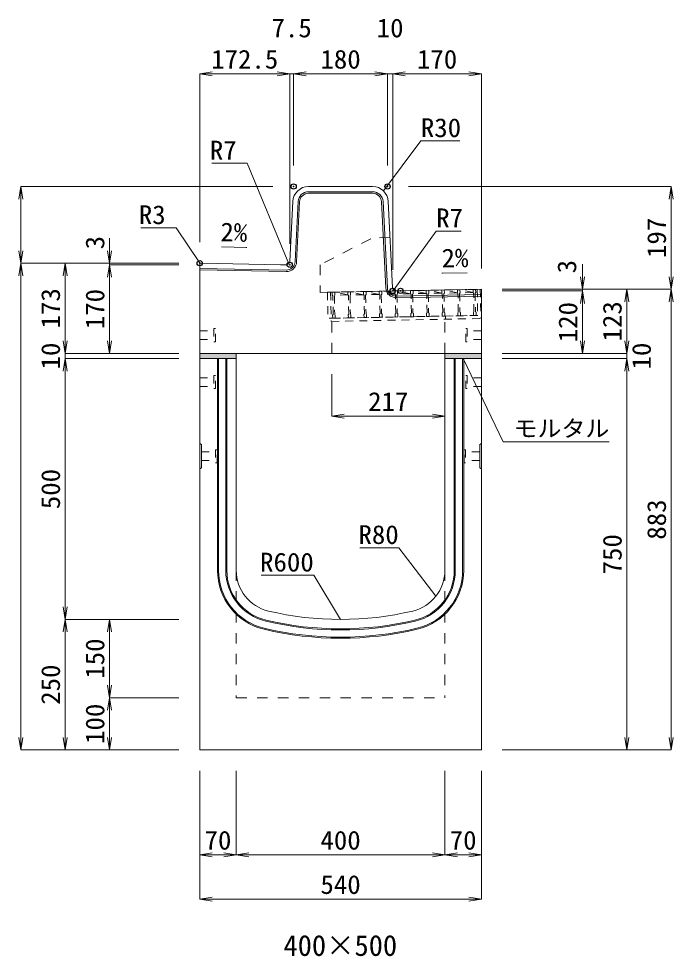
# Model space of a CAD drawing. Units: millimetres at full size. Extents: x -22536 to 51867, y -19720 to 38340.
# Drawn here: x -9951 to -8697, y 26413 to 28210 of the extents above; entities that cross this region are included whole.
import ezdxf
from ezdxf.enums import TextEntityAlignment as Align

# ---------------------------------------------------------------- set-up
doc = ezdxf.new("R2010")
doc.units = ezdxf.units.MM
doc.header["$LTSCALE"] = 20
doc.header["$PDMODE"] = 32
doc.header["$PDSIZE"] = 10
doc.linetypes.add('USER1', pattern=[2, 1, -1])
doc.linetypes.add('USER2', pattern=[1.35, 0.75, -0.6])
for name, color, linetype, lineweight in [('インサート', 3, 'USER2', 9), ('グレーチング', 7, 'USER2', 5), ('モルタル', 7, 'Continuous', 9), ('受枠', 3, 'USER2', 9), ('寸法線', 7, 'Continuous', 13), ('引出線', 4, 'Continuous', 13), ('本体', 2, 'Continuous', 13), ('目地', 132, 'Continuous', 5)]:
    doc.layers.add(name, color=color, linetype=linetype, lineweight=lineweight)
doc.layers.add('作業エリア', color=11, linetype='Continuous')
doc.layers.add('文字', color=7, linetype='Continuous')
doc.styles.add('ＭＳ 明朝', font='')
doc.styles.get('ＭＳ 明朝').set_extended_font_data('MS Mincho')

# ---------------------------------------------------------------- blocks, each defined once
blk = doc.blocks.new('open_arrow')
at = {"color": 0, "linetype": 'Continuous', "lineweight": -2}
blk.add_lwpolyline([(7.5, 1.25), (0, 0), (7.5, -1.25)], dxfattribs=at)

msp = doc.modelspace()

# ---------------------------------------------------------------- hatches: boundary and pattern name
at = {"layer": 'モルタル'}
for points in [[(-9534.44, 27558.16), (-9534.44, 27568.16), (-9604.44, 27568.16), (-9604.44, 27558.16)], [(-9064.44, 27558.16), (-9064.44, 27568.16), (-9134.44, 27568.16), (-9134.44, 27558.16)]]:
    msp.add_hatch(color=256, dxfattribs=at).paths.add_polyline_path(points)

# ---------------------------------------------------------------- linework, layer by layer
at = {"layer": 'インサート'}
for p, q in [((-9604.44, 27611.66), (-9577.44, 27611.66)), ((-9604.44, 27611.66), (-9604.44, 27594.66)), ((-9574.44, 27615.66), (-9577.44, 27615.66)), ((-9577.44, 27615.66), (-9577.44, 27590.66)), ((-9574.44, 27590.66), (-9574.44, 27615.66)), ((-9094.44, 27615.66), (-9091.44, 27615.66)), ((-9094.44, 27590.66), (-9094.44, 27615.66)), ((-9091.44, 27615.66), (-9091.44, 27590.66)), ((-9064.44, 27611.66), (-9091.44, 27611.66)), ((-9064.44, 27611.66), (-9064.44, 27594.66)), ((-9604.44, 27594.66), (-9577.44, 27594.66)), ((-9577.44, 27590.66), (-9574.44, 27590.66)), ((-9091.44, 27590.66), (-9094.44, 27590.66)), ((-9064.44, 27594.66), (-9091.44, 27594.66)), ((-9604.44, 27521.66), (-9577.44, 27521.66)), ((-9604.44, 27521.66), (-9604.44, 27504.66)), ((-9574.44, 27525.66), (-9577.44, 27525.66)), ((-9577.44, 27525.66), (-9577.44, 27500.66)), ((-9574.44, 27500.66), (-9574.44, 27525.66)), ((-9094.44, 27525.66), (-9091.44, 27525.66)), ((-9094.44, 27500.66), (-9094.44, 27525.66)), ((-9091.44, 27525.66), (-9091.44, 27500.66)), ((-9064.44, 27521.66), (-9091.44, 27521.66)), ((-9064.44, 27521.66), (-9064.44, 27504.66)), ((-9604.44, 27504.66), (-9577.44, 27504.66)), ((-9577.44, 27500.66), (-9574.44, 27500.66)), ((-9091.44, 27500.66), (-9094.44, 27500.66)), ((-9064.44, 27504.66), (-9091.44, 27504.66)), ((-9601.24, 27379.66), (-9574.24, 27379.66)), ((-9601.24, 27379.66), (-9601.24, 27362.66)), ((-9571.24, 27383.66), (-9574.24, 27383.66)), ((-9574.24, 27383.66), (-9574.24, 27358.66)), ((-9571.24, 27358.66), (-9571.24, 27383.66)), ((-9097.64, 27383.66), (-9094.64, 27383.66)), ((-9097.64, 27358.66), (-9097.64, 27383.66)), ((-9094.64, 27383.66), (-9094.64, 27358.66)), ((-9067.64, 27379.66), (-9094.64, 27379.66)), ((-9067.64, 27379.66), (-9067.64, 27362.66)), ((-9601.24, 27362.66), (-9574.24, 27362.66)), ((-9574.24, 27358.66), (-9571.24, 27358.66)), ((-9094.64, 27358.66), (-9097.64, 27358.66)), ((-9067.64, 27362.66), (-9094.64, 27362.66))]:
    msp.add_line(p, q, dxfattribs=at)
at = {"layer": 'グレーチング'}
for p, q in [((-9350.47, 27685.63), (-9075.52, 27690.95)), ((-9320.36, 27680.21), (-9345.47, 27685.72)), ((-9320.36, 27680.21), (-9345.35, 27679.73)), ((-9290.36, 27680.79), (-9315.48, 27686.31)), ((-9290.36, 27680.79), (-9315.36, 27680.31)), ((-9260.37, 27681.37), (-9285.48, 27686.89)), ((-9260.37, 27681.37), (-9285.37, 27680.89)), ((-9230.38, 27681.95), (-9255.49, 27687.47)), ((-9230.38, 27681.95), (-9255.37, 27681.47)), ((-9200.38, 27682.53), (-9225.49, 27688.05)), ((-9200.38, 27682.53), (-9225.38, 27682.05)), ((-9170.39, 27683.11), (-9195.5, 27688.63)), ((-9170.39, 27683.11), (-9195.38, 27682.63)), ((-9140.39, 27683.69), (-9165.5, 27689.21)), ((-9140.39, 27683.69), (-9165.39, 27683.21)), ((-9110.4, 27684.27), (-9135.51, 27689.79)), ((-9110.4, 27684.27), (-9135.39, 27683.79)), ((-9080.4, 27684.85), (-9105.52, 27690.37)), ((-9080.4, 27684.85), (-9105.4, 27684.37)), ((-9349.5, 27635.64), (-9074.55, 27640.96))]:
    msp.add_line(p, q, dxfattribs=at)
for points in [[(-9350.47, 27685.63), (-9345.47, 27685.72), (-9345.35, 27679.73), (-9346.33, 27678.71), (-9345.64, 27642.71), (-9344.62, 27641.73), (-9344.5, 27635.73), (-9349.5, 27635.64), (-9349.62, 27641.64), (-9348.64, 27642.66), (-9349.33, 27678.65), (-9350.35, 27679.63)], [(-9315.64, 27643.29), (-9314.62, 27642.31), (-9314.51, 27636.31), (-9319.51, 27636.22), (-9319.62, 27642.22), (-9318.64, 27643.24), (-9319.34, 27679.23), (-9320.36, 27680.21), (-9320.47, 27686.21), (-9315.48, 27686.31), (-9315.36, 27680.31), (-9316.34, 27679.29)], [(-9285.65, 27643.87), (-9284.63, 27642.89), (-9284.51, 27636.9), (-9289.51, 27636.8), (-9289.63, 27642.8), (-9288.65, 27643.82), (-9289.35, 27679.81), (-9290.36, 27680.79), (-9290.48, 27686.79), (-9285.48, 27686.89), (-9285.37, 27680.89), (-9286.35, 27679.87)], [(-9255.65, 27644.45), (-9254.64, 27643.47), (-9254.52, 27637.48), (-9259.52, 27637.38), (-9259.63, 27643.38), (-9258.65, 27644.4), (-9259.35, 27680.39), (-9260.37, 27681.37), (-9260.49, 27687.37), (-9255.49, 27687.47), (-9255.37, 27681.47), (-9256.35, 27680.45)], [(-9225.66, 27645.04), (-9224.64, 27644.06), (-9224.52, 27638.06), (-9229.52, 27637.96), (-9229.64, 27643.96), (-9228.66, 27644.98), (-9229.36, 27680.97), (-9230.38, 27681.95), (-9230.49, 27687.95), (-9225.49, 27688.05), (-9225.38, 27682.05), (-9226.36, 27681.03)], [(-9198.67, 27645.56), (-9199.36, 27681.55), (-9200.38, 27682.53), (-9200.5, 27688.53), (-9195.5, 27688.63), (-9195.38, 27682.63), (-9196.36, 27681.61), (-9195.67, 27645.62), (-9194.65, 27644.64), (-9194.53, 27638.64), (-9199.53, 27638.54), (-9199.65, 27644.54)], [(-9168.67, 27646.14), (-9169.37, 27682.13), (-9170.39, 27683.11), (-9170.5, 27689.11), (-9165.5, 27689.21), (-9165.39, 27683.21), (-9166.37, 27682.19), (-9165.67, 27646.2), (-9164.65, 27645.22), (-9164.54, 27639.22), (-9169.54, 27639.12), (-9169.65, 27645.12)], [(-9135.39, 27683.79), (-9136.37, 27682.77), (-9135.68, 27646.78), (-9134.66, 27645.8), (-9134.54, 27639.8), (-9139.54, 27639.7), (-9139.66, 27645.7), (-9138.68, 27646.72), (-9139.37, 27682.71), (-9140.39, 27683.69), (-9140.51, 27689.69), (-9135.51, 27689.79)], [(-9105.4, 27684.37), (-9106.38, 27683.35), (-9105.68, 27647.36), (-9104.66, 27646.38), (-9104.55, 27640.38), (-9109.55, 27640.28), (-9109.66, 27646.28), (-9108.68, 27647.3), (-9109.38, 27683.29), (-9110.4, 27684.27), (-9110.51, 27690.27), (-9105.52, 27690.37)], [(-9079.55, 27640.86), (-9079.67, 27646.86), (-9078.69, 27647.88), (-9079.38, 27683.87), (-9080.4, 27684.85), (-9080.52, 27690.85), (-9075.52, 27690.95), (-9075.4, 27684.95), (-9076.38, 27683.93), (-9075.69, 27647.94), (-9074.67, 27646.96), (-9074.55, 27640.96)]]:
    msp.add_lwpolyline(points, close=True, dxfattribs=at)
at = {"layer": 'モルタル'}
for points in [[(-9604.44, 27568.16), (-9534.44, 27568.16), (-9534.44, 27558.16), (-9604.44, 27558.16)], [(-9134.44, 27568.16), (-9064.44, 27568.16), (-9064.44, 27558.16), (-9134.44, 27558.16)]]:
    msp.add_lwpolyline(points, close=True, dxfattribs=at)
at = {"layer": '作業エリア'}
for p in [(-9424.44, 27888.16), (-9244.44, 27888.16), (-9604.44, 27741.16), (-9431.94, 27738.16), (-9234.44, 27688.16), (-9219.44, 27688.16)]:
    msp.add_point(p, dxfattribs=at)
at = {"layer": '受枠'}
for p, q in [((-9359.47, 27685.45), (-9066.52, 27691.12)), ((-9359.47, 27685.45), (-9358.5, 27635.46)), ((-9353.47, 27685.57), (-9352.38, 27629.58)), ((-9072.52, 27691.01), (-9071.55, 27641.02)), ((-9066.52, 27691.12), (-9065.44, 27635.13)), ((-9071.55, 27641.02), (-9358.5, 27635.46)), ((-9352.38, 27629.58), (-9065.44, 27635.13))]:
    msp.add_line(p, q, dxfattribs=at)
at = {"layer": '受枠', "linetype": 'Continuous'}
msp.add_line((-9133.54, 27639.82), (-9133.43, 27633.82), dxfattribs=at)
at = {"layer": '寸法線'}
for p, q in [((-9604.44, 28104.19), (-9431.94, 28104.19)), ((-9604.44, 27781.16), (-9604.44, 28104.19)), ((-9479.94, 28104.19), (-9376.44, 28104.19)), ((-9431.94, 27778.16), (-9431.94, 28104.19)), ((-9431.94, 27778.16), (-9431.94, 28104.19)), ((-9424.44, 27928.16), (-9424.44, 28104.19)), ((-9424.44, 28104.19), (-9244.44, 28104.19)), ((-9424.44, 27928.16), (-9424.44, 28104.19)), ((-9292.44, 28104.19), (-9186.44, 28104.19)), ((-9244.44, 27928.16), (-9244.44, 28104.19)), ((-9244.44, 27928.16), (-9244.44, 28104.19)), ((-9234.44, 27728.16), (-9234.44, 28104.19)), ((-9234.44, 28104.19), (-9064.44, 28104.19)), ((-9234.44, 27728.16), (-9234.44, 28104.19)), ((-9064.44, 27731.16), (-9064.44, 28104.19)), ((-9947.38, 27888.16), (-9947.38, 27741.16)), ((-9464.44, 27888.16), (-9947.38, 27888.16)), ((-9204.44, 27888.16), (-8700.66, 27888.16)), ((-8700.66, 27888.16), (-8700.66, 27691.16)), ((-9777.38, 27789.16), (-9777.38, 27690.16)), ((-9644.44, 27741.16), (-9947.38, 27741.16)), ((-9947.38, 26808.16), (-9947.38, 27741.16)), ((-9644.44, 27741.16), (-9947.38, 27741.16)), ((-9862.38, 27741.16), (-9862.38, 27568.16)), ((-9644.44, 27741.16), (-9862.38, 27741.16)), ((-9644.44, 27741.16), (-9777.38, 27741.16)), ((-9644.44, 27738.16), (-9777.38, 27738.16)), ((-9777.38, 27738.16), (-9777.38, 27568.16)), ((-9644.44, 27738.16), (-9777.38, 27738.16)), ((-8870.66, 27739.16), (-8870.66, 27640.16)), ((-9024.44, 27691.16), (-8870.66, 27691.16)), ((-9024.44, 27691.16), (-8785.66, 27691.16)), ((-9024.44, 27691.16), (-8700.66, 27691.16)), ((-9024.44, 27691.16), (-8700.66, 27691.16)), ((-9024.44, 27688.16), (-8870.66, 27688.16)), ((-9024.44, 27688.16), (-8870.66, 27688.16)), ((-8870.66, 27688.16), (-8870.66, 27568.16)), ((-8785.66, 27691.16), (-8785.66, 27568.16)), ((-8700.66, 27691.16), (-8700.66, 26808.16)), ((-9862.38, 27616.16), (-9862.38, 27510.16)), ((-8785.66, 27616.16), (-8785.66, 27510.16)), ((-9644.44, 27568.16), (-9862.38, 27568.16)), ((-9644.44, 27568.16), (-9862.38, 27568.16)), ((-9644.44, 27558.16), (-9862.38, 27558.16)), ((-9862.38, 27558.16), (-9862.38, 27058.16)), ((-9644.44, 27558.16), (-9862.38, 27558.16)), ((-9644.44, 27568.16), (-9777.38, 27568.16)), ((-9024.44, 27568.16), (-8870.66, 27568.16)), ((-9024.44, 27568.16), (-8785.66, 27568.16)), ((-9024.44, 27568.16), (-8785.66, 27568.16)), ((-9024.44, 27558.16), (-8785.66, 27558.16)), ((-9024.44, 27558.16), (-8785.66, 27558.16)), ((-8785.66, 27558.16), (-8785.66, 26808.16)), ((-9351.44, 27528.16), (-9351.44, 27447.94)), ((-9351.44, 27447.94), (-9134.44, 27447.94)), ((-9644.44, 27058.16), (-9862.38, 27058.16)), ((-9862.38, 26808.16), (-9862.38, 27058.16)), ((-9644.44, 27058.16), (-9862.38, 27058.16)), ((-9777.38, 27058.16), (-9777.38, 26908.16)), ((-9644.44, 27058.16), (-9777.38, 27058.16)), ((-9644.44, 26908.16), (-9777.38, 26908.16)), ((-9777.38, 26908.16), (-9777.38, 26808.16)), ((-9644.44, 26908.16), (-9777.38, 26908.16)), ((-9644.44, 26808.16), (-9947.38, 26808.16)), ((-9644.44, 26808.16), (-9862.38, 26808.16)), ((-9644.44, 26808.16), (-9777.38, 26808.16)), ((-9024.44, 26808.16), (-8785.66, 26808.16)), ((-9024.44, 26808.16), (-8700.66, 26808.16)), ((-9604.44, 26768.16), (-9604.44, 26607.01)), ((-9604.44, 26768.16), (-9604.44, 26522.01)), ((-9534.44, 26768.16), (-9534.44, 26607.01)), ((-9534.44, 26768.16), (-9534.44, 26607.01)), ((-9134.44, 26768.16), (-9134.44, 26607.01)), ((-9134.44, 26768.16), (-9134.44, 26607.01)), ((-9064.44, 26768.16), (-9064.44, 26607.01)), ((-9064.44, 26768.16), (-9064.44, 26522.01)), ((-9604.44, 26607.01), (-9534.44, 26607.01)), ((-9534.44, 26607.01), (-9134.44, 26607.01)), ((-9134.44, 26607.01), (-9064.44, 26607.01)), ((-9604.44, 26522.01), (-9064.44, 26522.01))]:
    msp.add_line(p, q, dxfattribs=at)
at = {"layer": '引出線'}
for points in [[(-9252.3, 27879.9), (-9180.54, 27975.75), (-9105.86, 27975.75)], [(-9433.77, 27740.09), (-9513.6, 27932.72), (-9581.53, 27932.72)], [(-9603.54, 27740.25), (-9649.71, 27808.92), (-9717.43, 27808.92)], [(-9232.6, 27690.09), (-9151.09, 27802.84), (-9103.16, 27802.84)], [(-9513.9, 27771.33), (-9562.64, 27772.3), (-9513.89, 27771.33)], [(-9140.18, 27721.97), (-9091.47, 27722.94), (-9140.22, 27721.96)], [(-9099.44, 27558.16), (-9022.73, 27398.39), (-8819.69, 27398.39)], [(-9151.68, 27102.59), (-9222.94, 27195.69), (-9297.61, 27195.69)], [(-9334.44, 27058.16), (-9385.8, 27142.91), (-9486.81, 27142.91)]]:
    msp.add_lwpolyline(points, dxfattribs=at)
at = {"layer": '本体'}
for p, q in [((-9395.9, 27888.16), (-9272.98, 27888.16)), ((-9431.61, 27744.81), (-9425.86, 27859.66)), ((-9234.77, 27694.81), (-9243.01, 27859.66)), ((-9604.44, 27738.11), (-9604.44, 27568.16)), ((-9449.44, 27738.16), (-9601.38, 27741.1)), ((-9449.44, 27738.16), (-9438.6, 27738.16)), ((-9219.44, 27688.16), (-9227.78, 27688.16)), ((-9219.44, 27688.16), (-9064.44, 27691.16)), ((-9064.44, 27568.16), (-9064.44, 27691.16)), ((-9064.44, 27568.16), (-9604.44, 27568.16)), ((-9604.44, 27558.16), (-9604.44, 26808.16)), ((-9534.44, 27558.16), (-9604.44, 27558.16)), ((-9534.44, 27558.16), (-9534.44, 27152.2)), ((-9134.44, 27152.2), (-9134.44, 27558.16)), ((-9064.44, 27558.16), (-9134.44, 27558.16)), ((-9064.44, 26808.16), (-9064.44, 27558.16)), ((-9604.44, 26808.16), (-9064.44, 26808.16))]:
    msp.add_line(p, q, dxfattribs=at)
at = {"layer": '本体', "linetype": 'USER1'}
for p, q in [((-9276.44, 27788.16), (-9373.44, 27738.16)), ((-9239.59, 27791.16), (-9276.44, 27788.16)), ((-9373.44, 27738.16), (-9373.44, 27685.18)), ((-9373.44, 27685.18), (-9219.44, 27688.16)), ((-9351.44, 27568.16), (-9351.44, 27635.6)), ((-9134.44, 27568.16), (-9134.44, 27639.8))]:
    msp.add_line(p, q, dxfattribs=at)
at = {"layer": '本体', "lineweight": 9}
for p, q in [((-9604.44, 27395.66), (-9601.24, 27393.66)), ((-9601.24, 27393.66), (-9601.24, 27348.66)), ((-9064.44, 27395.66), (-9067.64, 27393.66)), ((-9067.64, 27393.66), (-9067.64, 27348.66)), ((-9601.24, 27348.66), (-9604.44, 27346.66)), ((-9067.64, 27348.66), (-9064.44, 27346.66))]:
    msp.add_line(p, q, dxfattribs=at)
at = {"layer": '本体', "linetype": 'USER1', "lineweight": 15}
for p, q in [((-9534.44, 27152.2), (-9534.44, 26908.16)), ((-9134.44, 27152.2), (-9134.44, 26908.16)), ((-9534.44, 26908.16), (-9134.44, 26908.16))]:
    msp.add_line(p, q, dxfattribs=at)
at = {"layer": '本体'}
for centre, radius, start, end in [((-9395.9, 27858.16), 30, 90, 177.13759), ((-9272.98, 27858.16), 30, 2.86241, 90), ((-9601.44, 27738.11), 3, 88.89119, 180), ((-9438.6, 27745.16), 7, 270, 357.13759), ((-9227.78, 27695.16), 7, 182.86241, 270), ((-9454.44, 27152.2), 80, 180, 256.65764), ((-9214.44, 27152.2), 80, 283.34236, 0), ((-9334.44, 27658.16), 600, 256.65764, 283.34236)]:
    msp.add_arc(centre, radius, start, end, dxfattribs=at)
at = {"layer": '目地'}
for p, q in [((-9272.98, 27878.16), (-9395.9, 27878.16)), ((-9415.88, 27859.16), (-9421.63, 27744.11)), ((-9412.88, 27859.01), (-9418.63, 27743.96)), ((-9272.98, 27875.16), (-9395.9, 27875.16)), ((-9247.75, 27694.01), (-9256, 27859.01)), ((-9244.75, 27694.16), (-9253, 27859.16)), ((-9438.94, 27727.96), (-9604.44, 27731.16)), ((-9438.99, 27724.96), (-9604.44, 27728.16)), ((-9064.44, 27681.16), (-9227.44, 27678.01)), ((-9064.44, 27678.16), (-9227.38, 27675.01)), ((-9570.44, 27558.16), (-9570.44, 27152.2)), ((-9568.44, 27558.16), (-9568.44, 27152.2)), ((-9554.44, 27558.16), (-9554.44, 27152.2)), ((-9552.44, 27558.16), (-9552.44, 27152.2)), ((-9116.44, 27152.2), (-9116.44, 27558.16)), ((-9114.44, 27152.2), (-9114.44, 27558.16)), ((-9100.44, 27152.2), (-9100.44, 27558.16)), ((-9098.44, 27152.2), (-9098.44, 27558.16))]:
    msp.add_line(p, q, dxfattribs=at)
for centre, radius, start, end in [((-9395.9, 27858.16), 20, 90, 177.13759), ((-9272.98, 27858.16), 20, 2.86241, 90), ((-9395.9, 27858.16), 17, 90, 177.13759), ((-9272.98, 27858.16), 17, 2.86241, 90), ((-9438.61, 27744.96), 20, 268.89119, 357.13759), ((-9438.61, 27744.96), 17, 268.89119, 357.13759), ((-9227.77, 27695), 20, 182.86241, 271.10881), ((-9227.77, 27695), 17, 182.86241, 271.10881), ((-9454.44, 27152.2), 116, 180, 256.65764), ((-9454.44, 27152.2), 114, 180, 256.65764), ((-9454.44, 27152.2), 100, 180, 256.65764), ((-9454.44, 27152.2), 98, 180, 256.65764), ((-9214.44, 27152.2), 98, 283.34236, 0), ((-9214.44, 27152.2), 100, 283.34236, 0), ((-9214.44, 27152.2), 114, 283.34236, 360), ((-9214.44, 27152.2), 116, 283.34236, 360), ((-9334.44, 27658.16), 620, 256.65764, 283.34236), ((-9334.44, 27658.16), 618, 256.65764, 283.34236), ((-9334.44, 27658.16), 636, 256.65764, 283.34236), ((-9334.44, 27658.16), 634, 256.65764, 283.34236)]:
    msp.add_arc(centre, radius, start, end, dxfattribs=at)

# ---------------------------------------------------------------- block references
at = {"layer": '寸法線', "xscale": 3.2, "yscale": 3.2}
for p in [(-9604.44, 28104.19), (-9424.44, 28104.19), (-9424.44, 28104.19), (-9234.44, 28104.19), (-9234.44, 28104.19), (-9351.44, 27447.94), (-9604.44, 26607.01), (-9534.44, 26607.01), (-9134.44, 26607.01), (-9604.44, 26522.01)]:
    msp.add_blockref('open_arrow', p, dxfattribs=at)
for p, rotation in [((-9431.94, 28104.19), 180), ((-9431.94, 28104.19), 180), ((-9244.44, 28104.19), 180), ((-9244.44, 28104.19), 180), ((-9064.44, 28104.19), 180), ((-9947.38, 27888.16), 270), ((-8700.66, 27888.16), 270), ((-9947.38, 27741.16), 90), ((-9777.38, 27741.16), 90), ((-9947.38, 27741.16), 270), ((-9862.38, 27741.16), 270), ((-9777.38, 27738.16), 270), ((-9777.38, 27738.16), 270), ((-8870.66, 27691.16), 90), ((-8700.66, 27691.16), 90), ((-8870.66, 27688.16), 270), ((-8870.66, 27688.16), 270), ((-8785.66, 27691.16), 270), ((-8700.66, 27691.16), 270), ((-9862.38, 27568.16), 90), ((-9862.38, 27568.16), 90), ((-9777.38, 27568.16), 90), ((-8870.66, 27568.16), 90), ((-8785.66, 27568.16), 90), ((-8785.66, 27568.16), 90), ((-9862.38, 27558.16), 270), ((-9862.38, 27558.16), 270), ((-8785.66, 27558.16), 270), ((-8785.66, 27558.16), 270), ((-9134.44, 27447.94), 180), ((-9862.38, 27058.16), 90), ((-9862.38, 27058.16), 270), ((-9777.38, 27058.16), 270), ((-9777.38, 26908.16), 90), ((-9777.38, 26908.16), 270), ((-9947.38, 26808.16), 90), ((-9862.38, 26808.16), 90), ((-9777.38, 26808.16), 90), ((-8785.66, 26808.16), 90), ((-8700.66, 26808.16), 90), ((-9534.44, 26607.01), 180), ((-9134.44, 26607.01), 180), ((-9064.44, 26607.01), 180), ((-9064.44, 26522.01), 180)]:
    msp.add_blockref('open_arrow', p, dxfattribs=dict(at, rotation=rotation))
at = {"layer": '引出線'}
for p, xscale, yscale, rotation in [((-9252.3, 27879.9), 0.16, 0.16, 53.2), ((-9513.9, 27771.33), 0.16, 0.16, 178.9), ((-9603.54, 27740.25), 0.16, 0.16, 123.9), ((-9433.77, 27740.09), 0.16, 0.16, 112.5), ((-9140.18, 27721.97), 0.16, 0.16, 1.1), ((-9232.6, 27690.09), 0.16, 0.16, 54.1), ((-9099.44, 27558.16), 0.16, 0.16, 295.6), ((-9151.68, 27102.59), 0.133, 0.133, 127.4), ((-9334.44, 27058.16), 0.133, 0.133, 121.2)]:
    msp.add_blockref('open_arrow', p, dxfattribs=dict(at, xscale=xscale, yscale=yscale, rotation=rotation))

# ---------------------------------------------------------------- texts
at = {"layer": '寸法線', "style": 'ＭＳ 明朝', "width": 1.05}
for s, p in [('7.5', (-9428.19, 28192.19)), ('10', (-9239.44, 28192.19)), ('172.5', (-9518.19, 28132.19)), ('180', (-9334.44, 28132.19)), ('170', (-9149.44, 28132.19)), ('217', (-9242.94, 27475.94)), ('70', (-9569.44, 26635.01)), ('400', (-9334.44, 26635.01)), ('70', (-9099.44, 26635.01)), ('540', (-9334.44, 26550.01))]:
    msp.add_text(s, height=36.03, dxfattribs=at).set_placement(p, align=Align.MIDDLE_CENTER)
for s, p in [('197', (-8728.66, 27789.66)), ('3', (-9805.38, 27780.5)), ('3', (-8900.66, 27734.5)), ('173', (-9890.38, 27654.66)), ('170', (-9805.38, 27653.16)), ('120', (-8898.66, 27628.16)), ('123', (-8813.66, 27629.66)), ('10', (-9890.38, 27563.16)), ('10', (-8757.66, 27563.16)), ('500', (-9890.38, 27308.16)), ('883', (-8728.66, 27249.66)), ('750', (-8813.66, 27183.16)), ('150', (-9805.38, 26983.16)), ('250', (-9890.38, 26933.16)), ('100', (-9805.38, 26858.16))]:
    msp.add_text(s, height=36.03, rotation=90, dxfattribs=at).set_placement(p, align=Align.MIDDLE_CENTER)
at = {"layer": '引出線', "style": 'ＭＳ 明朝', "width": 1.05}
for s, height, p in [('R30', 36.03, (-9180.54, 28018.95)), ('R7', 36.03, (-9151.09, 27846.04)), ('モルタル', 32.02, (-9002.73, 27440.27))]:
    msp.add_text(s, height=height, dxfattribs=at).set_placement(p, align=Align.TOP_LEFT)
for s, p in [('R7', (-9533.6, 27975.92)), ('R3', (-9669.71, 27852.12)), ('R80', (-9222.94, 27238.89)), ('R600', (-9385.8, 27186.11))]:
    msp.add_text(s, height=36.03, dxfattribs=at).set_placement(p, align=Align.TOP_RIGHT)
msp.add_text('2%', height=36.03, rotation=358.854, dxfattribs=at).set_placement((-9512.96, 27818.22), align=Align.TOP_RIGHT)
msp.add_text('2%', height=36.03, rotation=1.146, dxfattribs=at).set_placement((-9141.15, 27768.86), align=Align.TOP_LEFT)
at = {"layer": '文字', "style": 'ＭＳ 明朝'}
msp.add_text('400×500', height=40.03, dxfattribs=at).set_placement((-9334.92, 26433.19), align=Align.MIDDLE_CENTER)

doc.saveas('drawing.dxf')
